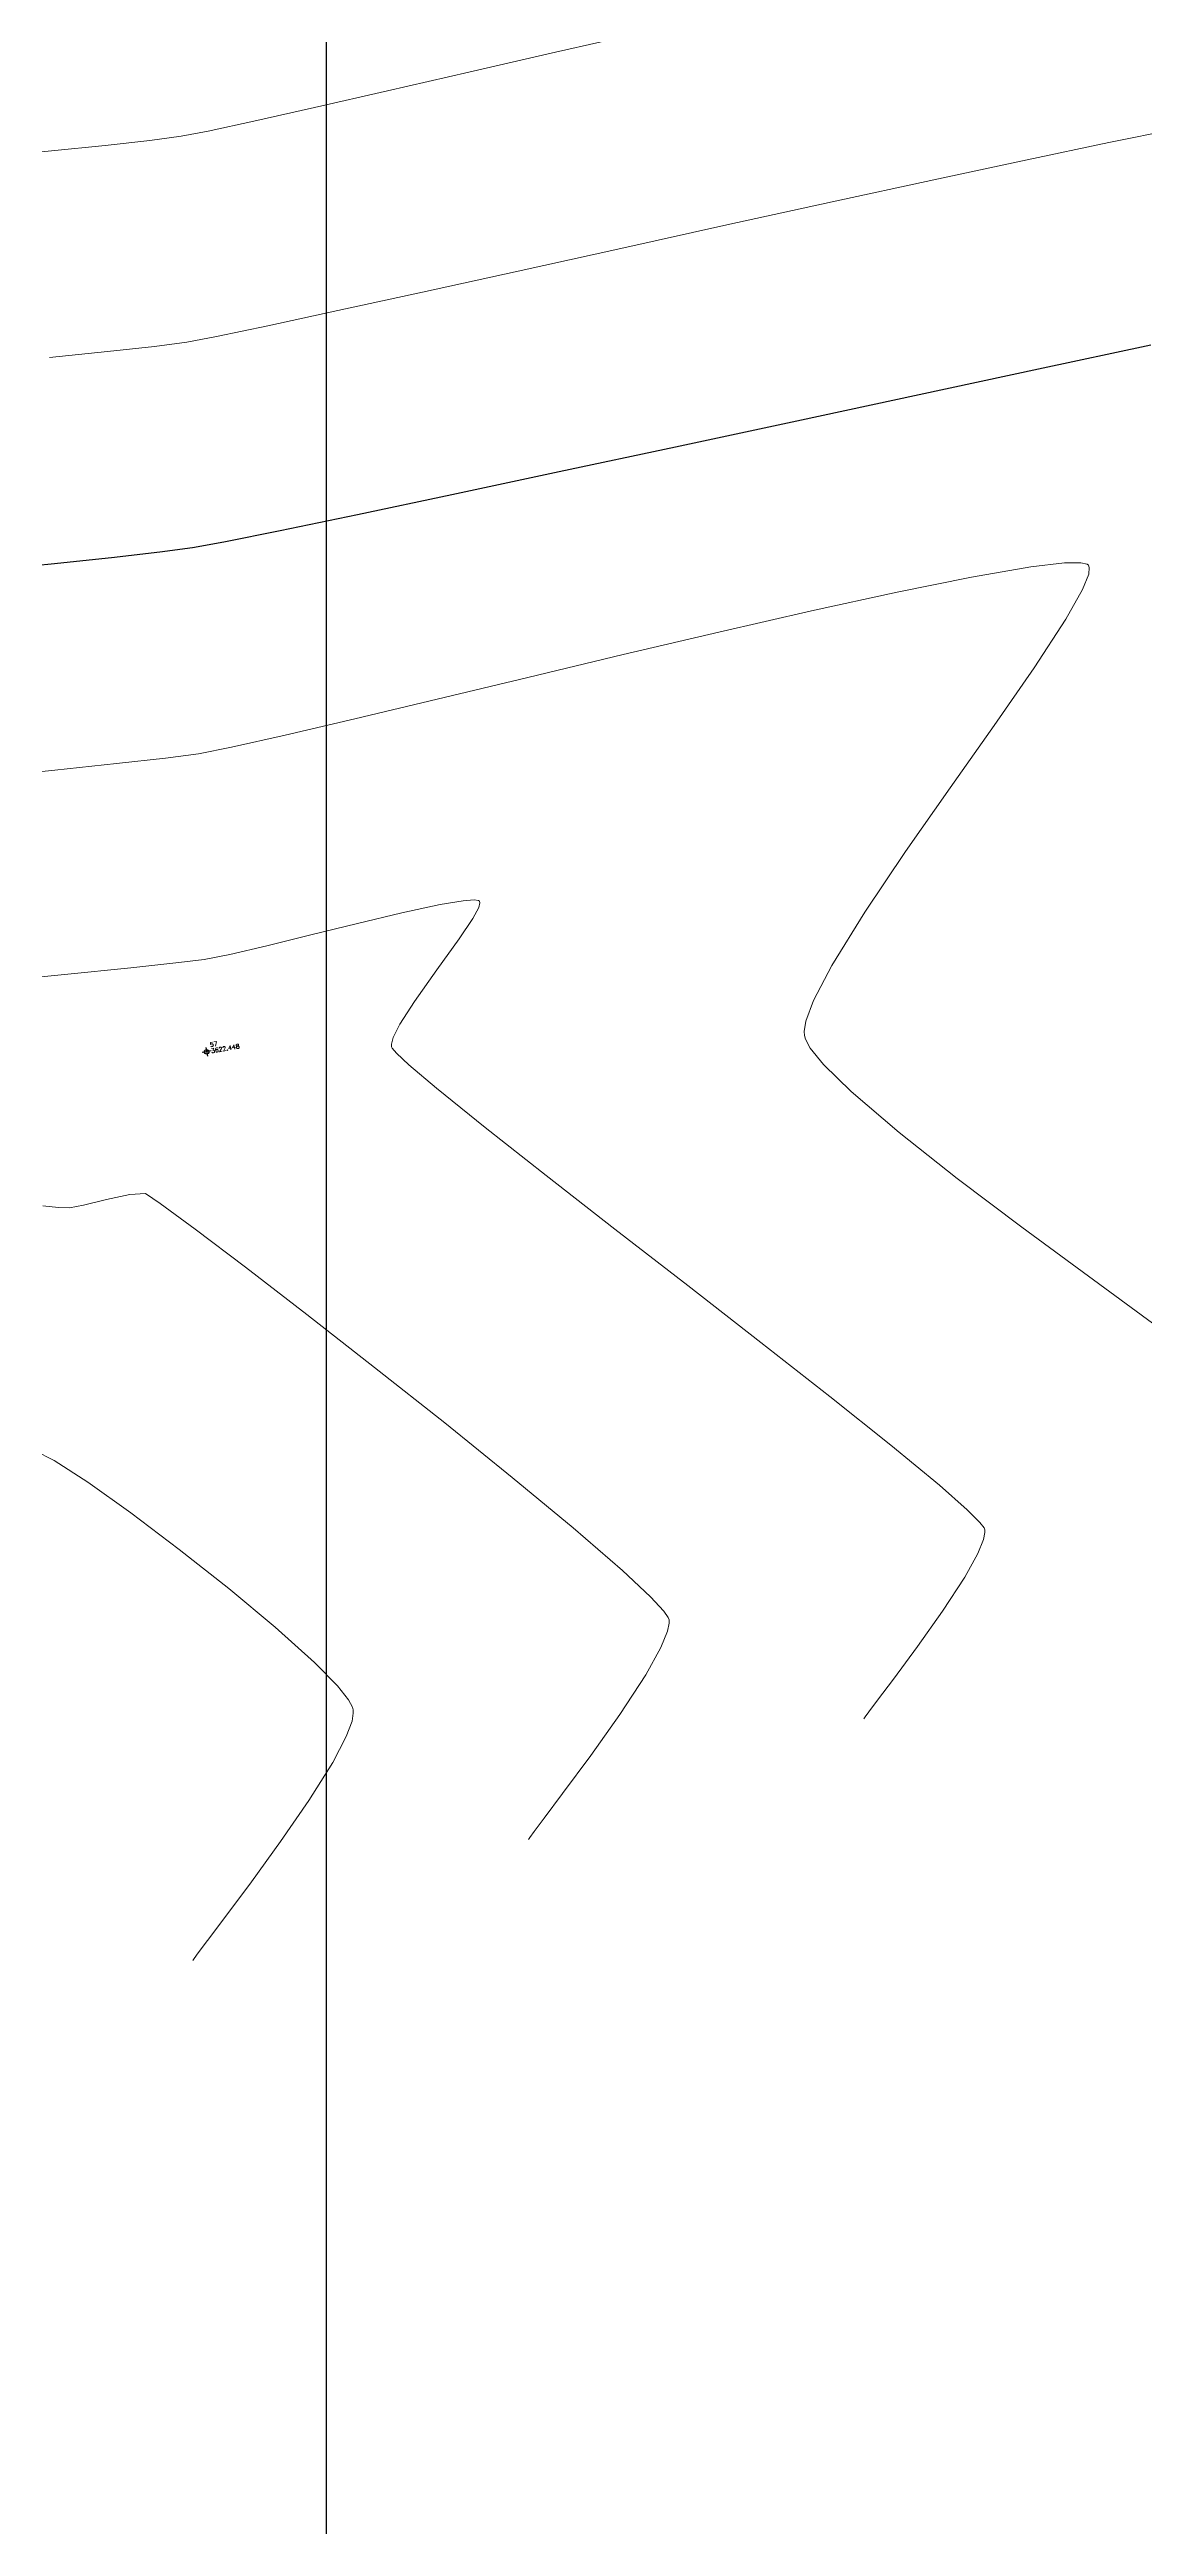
# Model space of a CAD drawing. Header units: millimetres. Extents: x 736950 to 740938, y 8500595 to 8502163.
# Drawn here: x 737793.8 to 737818.2, y 8501131.3 to 8501186.5 of the extents above; entities that cross this region are included whole.
import ezdxf

# ---------------------------------------------------------------- set-up
doc = ezdxf.new("R2010")
doc.units = ezdxf.units.MM
for name, color, linetype, lineweight in [('CONT-MJR', 80, 'Continuous', 30), ('CONT-MNR', 96, 'Continuous', 15), ('COTAS', 40, 'Continuous', 5)]:
    doc.layers.add(name, color=color, linetype=linetype, lineweight=lineweight)
doc.layers.add('Cuadricula Coordenadas', color=5, linetype='Continuous')
doc.styles.add('5mm', font='arial.ttf', dxfattribs={"height": 3})
doc.styles.add('COTAS', font='arial.ttf')
doc.dimstyles.new('Copy of GenDist', dxfattribs={"dimtxt": 2, "dimasz": 2, "dimexe": 0.18, "dimexo": 0.0625, "dimgap": 1, "dimtad": 2, "dimdec": 3, "dimzin": 1, "dimdsep": 46, "dimtxsty": 'COTAS', "dimcen": 0.09, "dimadec": 3, "dimazin": 0, "dimtfac": 1, "dimtdec": 3, "dimtofl": 0, "dimtmove": 0, "dimatfit": 3, "dimfxl": 1, "dimtolj": 1, "dimtzin": 0, "dimarcsym": 0})

# ---------------------------------------------------------------- blocks, each defined once
blk = doc.blocks.new('*D153')
at = {"layer": 'COTAS', "color": 0, "lineweight": -2, "transparency": 16777216}
for p, q in [((737818.0385703878, 8501217.565420175), (737817.5595984412, 8501218.345172472)), ((737761.44012939, 8501183.661887297), (737815.9496407742, 8501217.14499069)), ((737760.1207185066, 8501181.988703862), (737759.6417465601, 8501182.768456161))]:
    blk.add_line(p, q, dxfattribs=at)
at = {"layer": 'COTAS', "color": 0, "transparency": 16777216}
for points in [[(737815.7751730308, 8501217.429019064), (737816.1241085171, 8501216.860962316), (737817.6538110226, 8501218.191797148)], [(737761.2656616466, 8501183.945915671), (737761.6145971329, 8501183.377858924), (737759.7359591415, 8501182.615080837)]]:
    blk.add_solid(points, dxfattribs=at)
at = {"layer": 'Defpoints', "color": 0, "transparency": 16777216}
for p in [(737817.6538110226, 8501218.191797148), (737818.0712830899, 8501217.512164854), (737760.1534312088, 8501181.935448542)]:
    blk.add_point(p, dxfattribs=at)
at = {"layer": 'COTAS', "color": 0, "transparency": 16777216, "insert": (737787.6370107504, 8501202.125627412), "char_height": 2, "attachment_point": 5, "rotation": 31.560811543288352, "style": 'COTAS'}
blk.add_mtext('\\A1;67.972', dxfattribs=at)

msp = doc.modelspace()

# ---------------------------------------------------------------- linework, layer by layer
at = {"linetype": 'Continuous', "extrusion": (-0.172787269436437, 0.9849591664230046, 0), "elevation": 8245817.548062787}
msp.add_lwpolyline([(-2195593.276162655, 0), (-2195593.076162655, 0)], dxfattribs=at)
at = {"linetype": 'Continuous', "extrusion": (0.9849591664230046, 0.172787269436437, 0), "elevation": 2195593.176162654}
msp.add_lwpolyline([(8245817.648062786, 0), (8245817.448062787, 0)], dxfattribs=at)
at = {"linetype": 'Continuous'}
msp.add_circle((737797.3261963804, 8501164.128318526), 0.05, dxfattribs=at)
at = {"layer": 'CONT-MJR', "elevation": 3620}
for points in [[(737818.3568570697, 8501179.87730437), (737815.8558229518, 8501179.339398675)], [(737813.1985166746, 8501178.76773829), (737810.4741144367, 8501178.182131873)], [(737810.4741144367, 8501178.182131873), (737807.7717924373, 8501177.602388078)], [(737807.7717924373, 8501177.602388078), (737805.1807268752, 8501177.04831556)], [(737805.1807268752, 8501177.04831556), (737802.7900939491, 8501176.539722981)], [(737802.7900939491, 8501176.539722981), (737800.6890698575, 8501176.096418994)], [(737798.9668307997, 8501175.738212258), (737797.7125529743, 8501175.484911427)], [(737800.6890698575, 8501176.096418994), (737798.9668307997, 8501175.738212258)], [(737796.2839240967, 8501175.259727316), (737795.2048252813, 8501175.137316836)], [(737793.8604313066, 8501174.996243363), (737792.3330573464, 8501174.843656534)]]:
    msp.add_lwpolyline(points, dxfattribs=at)
at = {"layer": 'CONT-MJR', "extrusion": (0.2103161054805237, -0.9776334363019227, 0), "elevation": -8155862.61283678}
msp.add_lwpolyline([(2509248.381140059, 3620.000000000013), (2509245.663039207, 3620.000000000013)], dxfattribs=at)
at = {"layer": 'CONT-MJR', "extrusion": (0.1043616172276234, -0.9945394174438915, 0), "elevation": -8377756.267897232}
msp.add_lwpolyline([(1620962.798865482, 3620.000000000003), (1620961.447090025, 3620.000000000003)], dxfattribs=at)
at = {"layer": 'CONT-MJR', "extrusion": (0.1309199325692641, -0.9913929449295367, 0), "elevation": -8331412.936361985}
msp.add_lwpolyline([(1844420.060279681, 3620), (1844419.322440576, 3620)], dxfattribs=at)
at = {"layer": 'CONT-MJR', "extrusion": (0.1813884504626482, -0.9834115262893554, 0), "elevation": -8226325.975035531}
msp.add_lwpolyline([(2267573.822913651, 3620.000000000003), (2267573.114013689, 3620.000000000003)], dxfattribs=at)
at = {"layer": 'CONT-MNR', "extrusion": (0.2210451852150812, -0.9752635675002068, 0), "elevation": -8127809.113841882}
msp.add_lwpolyline([(2598702.776947205, 3618), (2598700.75490967, 3618)], dxfattribs=at)
at = {"layer": 'CONT-MNR', "extrusion": (0.2231146776754926, -0.9747922038084635, 0), "elevation": -8122275.081147389}
msp.add_lwpolyline([(2615946.121538346, 3618.000000000003), (2615944.141099649, 3618.000000000003)], dxfattribs=at)
at = {"layer": 'CONT-MNR'}
for points, elevation in [([(737801.3535766073, 8501185.54344507), (737799.7309740557, 8501185.171967141)], 3618), ([(737803.16762048, 8501185.960148768), (737801.3535766073, 8501185.54344507)], 3618), ([(737796.0581600616, 8501184.436898727), (737795.0650177376, 8501184.325844556)], 3618), ([(737796.7615042457, 8501184.529533233), (737796.0581600616, 8501184.436898727)], 3618), ([(737797.3599688832, 8501184.644946698), (737796.7615042457, 8501184.529533233)], 3618), ([(737818.9012886058, 8501184.685342288), (737817.424427676, 8501184.389113246)], 3619), ([(737793.8744423729, 8501184.203910418), (737792.5787990672, 8501184.078636011)], 3618), ([(737815.6030809424, 8501184.00747752), (737813.521091878, 8501183.560658643)], 3619), ([(737813.521091878, 8501183.560658643), (737811.2623039548, 8501183.068880145)], 3619), ([(737811.2623039548, 8501183.068880145), (737808.9105606464, 8501182.55236555)], 3619), ([(737808.9105606464, 8501182.55236555), (737806.5497054253, 8501182.031338394)], 3619), ([(737800.250903015, 8501180.643416816), (737798.6920348717, 8501180.30657469)], 3619), ([(737802.1360331367, 8501181.056640496), (737800.250903015, 8501180.643416816)], 3619), ([(737795.1149234519, 8501179.729223467), (737793.828199496, 8501179.595643777)], 3619), ([(737796.1644370101, 8501179.847478885), (737795.1149234519, 8501179.729223467)], 3619), ([(737796.8884584128, 8501179.942929197), (737796.1644370101, 8501179.847478885)], 3619), ([(737816.4372759246, 8501175.021594113), (737815.680403522, 8501174.932202423)], 3621), ([(737816.8006973368, 8501175.02530857), (737816.4372759246, 8501175.021594113)], 3621), ([(737816.9352443673, 8501174.994562654), (737816.8006973368, 8501175.02530857)], 3621), ([(737815.680403522, 8501174.932202423), (737814.3595520395, 8501174.70314956)], 3621), ([(737816.9681016782, 8501174.96860995), (737816.9352443673, 8501174.994562654)], 3621), ([(737816.9865891496, 8501174.920899935), (737816.9681016782, 8501174.96860995)], 3621), ([(737810.8005173638, 8501173.95107083), (737808.7370034104, 8501173.479135029)], 3621), ([(737812.7038117804, 8501174.367590684), (737810.8005173638, 8501173.95107083)], 3621), ([(737816.4618292177, 8501173.765738724), (737816.8344866195, 8501174.426146379)], 3621), ([(737808.7370034104, 8501173.479135029), (737806.6006045392, 8501172.977328327)], 3621), ([(737804.4786553698, 8501172.471195754), (737802.4584905227, 8501171.986282347)], 3621), ([(737802.4584905227, 8501171.986282347), (737800.6274446173, 8501171.548133144)], 3621), ([(737799.0728522731, 8501171.18229318), (737797.8820481099, 8501170.914307496)], 3621), ([(737800.6274446173, 8501171.548133144), (737799.0728522731, 8501171.18229318)], 3621), ([(737796.4114189823, 8501170.672999108), (737795.320002894, 8501170.548443181)], 3621), ([(737797.1423667476, 8501170.769721124), (737796.4114189823, 8501170.672999108)], 3621), ([(737797.8820481099, 8501170.914307496), (737797.1423667476, 8501170.769721124)], 3621), ([(737793.9439819226, 8501170.402760496), (737792.3592195068, 8501170.242658202)], 3621), ([(737795.320002894, 8501170.548443181), (737793.9439819226, 8501170.402760496)], 3621), ([(737811.9865407492, 8501167.242651127), (737812.8944733201, 8501168.592092093)], 3621), ([(737802.5259792383, 8501167.406123094), (737801.6757539682, 8501167.223097792)], 3622), ([(737803.0371125427, 8501167.492493993), (737802.5259792383, 8501167.406123094)], 3622), ([(737803.2885828422, 8501167.511114135), (737803.0371125427, 8501167.492493993)], 3622), ([(737803.3815480828, 8501167.497572819), (737803.2885828422, 8501167.511114135)], 3622), ([(737803.4032498596, 8501167.482220791), (737803.3815480828, 8501167.497572819)], 3622), ([(737803.388348036, 8501167.345498113), (737803.4128420091, 8501167.45040789)], 3622), ([(737803.4128420091, 8501167.45040789), (737803.4032498596, 8501167.482220791)], 3622), ([(737800.6831551549, 8501166.987585198), (737799.6471976206, 8501166.732708074)], 3622), ([(737802.9536284938, 8501166.644009382), (737803.2580729991, 8501167.099091684)], 3622), ([(737797.2693209149, 8501166.183117088), (737796.7072774, 8501166.114510847)], 3622), ([(737797.8412656782, 8501166.29735126), (737797.2693209149, 8501166.183117088)], 3622), ([(737795.6375489009, 8501165.999454321), (737794.1605445889, 8501165.847708037)], 3622), ([(737810.671744297, 8501164.810751865), (737810.8414623658, 8501165.266968405)], 3621), ([(737810.6339978635, 8501164.579474034), (737810.671744297, 8501164.810751865)], 3621), ([(737810.6398679555, 8501164.487837043), (737810.6339978635, 8501164.579474034)], 3621), ([(737801.4453433236, 8501164.239550771), (737801.4441601102, 8501164.296087464)], 3622), ([(737801.4603508746, 8501164.207026636), (737801.4453433236, 8501164.239550771)], 3622), ([(737810.6632952751, 8501164.4065685), (737810.6398679555, 8501164.487837043)], 3621), ([(737804.8866569283, 8501161.37228403), (737803.5320380602, 8501162.438826077)], 3622), ([(737806.4211886864, 8501160.177112943), (737804.8866569283, 8501161.37228403)], 3622), ([(737794.5858699891, 8501160.709869472), (737794.2716740777, 8501160.646763)], 3623), ([(737795.0946525941, 8501160.835748168), (737794.5858699891, 8501160.709869472)], 3623), ([(737795.6148682554, 8501160.947355568), (737795.0946525941, 8501160.835748168)], 3623), ([(737796.2927993332, 8501160.748254351), (737795.9633633358, 8501160.96764816)], 3623), ([(737818.3946240587, 8501158.081465062), (737816.9649403667, 8501159.126634428)], 3621), ([(737801.0690041155, 8501157.094311098), (737799.5558874136, 8501158.275420364)], 3623), ([(737811.2065767719, 8501156.446952673), (737809.6709170612, 8501157.651734542)], 3622), ([(737812.5630755615, 8501155.364392655), (737811.2065767719, 8501156.446952673)], 3622), ([(737805.486690958, 8501153.52231175), (737804.1342576941, 8501154.643340915)], 3623), ([(737814.6440269994, 8501153.517255535), (737814.5505216749, 8501153.640186688)], 3622), ([(737814.659921873, 8501153.47717092), (737814.6440269994, 8501153.517255535)], 3622), ([(737814.66251464, 8501153.41503519), (737814.659921873, 8501153.47717092)], 3622), ([(737814.5041888679, 8501152.944751842), (737814.6313501836, 8501153.256602349)], 3622), ([(737814.6313501836, 8501153.256602349), (737814.66251464, 8501153.41503519)], 3622), ([(737807.2157432283, 8501151.979990017), (737806.5858594637, 8501152.570141036)], 3623), ([(737813.7194534236, 8501151.663148168), (737814.2138221106, 8501152.421808306)], 3622), ([(737798.8564807827, 8501151.304363387), (737797.82258942, 8501152.166936306)], 3624), ([(737807.509092738, 8501151.662472058), (737807.2157432283, 8501151.979990017)], 3623), ([(737799.7254917137, 8501150.520187242), (737798.8564807827, 8501151.304363387)], 3624), ([(737807.5917539449, 8501151.213423386), (737807.6280114655, 8501151.397748172)], 3623), ([(737807.624994974, 8501151.47003846), (737807.6074086165, 8501151.51929252)], 3623), ([(737807.6280114655, 8501151.397748172), (737807.624994974, 8501151.47003846)], 3623), ([(737813.1604316181, 8501150.874970958), (737813.7194534236, 8501151.663148168)], 3622), ([(737807.1059911812, 8501150.242202794), (737807.443811241, 8501150.850608584)], 3623), ([(737807.443811241, 8501150.850608584), (737807.5917539449, 8501151.213423386)], 3623), ([(737800.2383474417, 8501149.995639963), (737799.7254917137, 8501150.520187242)], 3624), ([(737812.0766172364, 8501149.421532044), (737812.2695117603, 8501149.679847302)], 3622), ([(737800.5900680755, 8501149.462906), (737800.5719269458, 8501149.526382871)], 3624), ([(737805.8804499302, 8501148.44257294), (737806.5308300956, 8501149.359558322)], 3623), ([(737811.9671431365, 8501149.266853012), (737811.9932033061, 8501149.305652866)], 3622), ([(737811.9932033061, 8501149.305652866), (737812.0766172364, 8501149.421532044)], 3622), ([(737805.2562659705, 8501147.59985428), (737805.8804499302, 8501148.44257294)], 3623), ([(737804.4921478063, 8501146.57164768), (737804.5224668696, 8501146.616788415)], 3623), ([(737797.3453543511, 8501144.327309294), (737797.7288621857, 8501144.836556088)], 3624), ([(737797.1376857897, 8501144.0479551), (737797.3453543511, 8501144.327309294)], 3624), ([(737797.0171524758, 8501143.87644235), (737797.0466154352, 8501143.920524498)], 3624), ([(737797.0466154352, 8501143.920524498), (737797.1376857897, 8501144.0479551)], 3624)]:
    msp.add_lwpolyline(points, dxfattribs=dict(at, elevation=elevation))
at = {"layer": 'CONT-MNR', "extrusion": (0.2202271162111037, -0.9754486236011312, 0), "elevation": -8129985.867879959}
msp.add_lwpolyline([(2591877.226870849, 3618.000000000013), (2591875.836544177, 3618.000000000013)], dxfattribs=at)
at = {"layer": 'CONT-MNR', "extrusion": (0.2126331102653301, -0.9771321100132223, 0), "elevation": -8149900.342333042}
msp.add_lwpolyline([(2528559.861666133, 3618.000000000003), (2528558.823103462, 3618.000000000003)], dxfattribs=at)
at = {"layer": 'CONT-MNR', "extrusion": (0.2050812362729578, -0.9787449547909585, 0), "elevation": -8169178.821046889}
msp.add_lwpolyline([(2465568.486019162, 3619.000000000003), (2465566.625118909, 3619.000000000003)], dxfattribs=at)
at = {"layer": 'CONT-MNR', "extrusion": (0.101883208149014, -0.9947963670506969, 0), "elevation": -8381778.354797976}
msp.add_lwpolyline([(1600083.782490735, 3618), (1600082.585687646, 3618)], dxfattribs=at)
at = {"layer": 'CONT-MNR', "extrusion": (0.2158267911756, -0.9764316648956259, 0), "elevation": -8141584.904309267}
msp.add_lwpolyline([(2555200.516723201, 3619.000000000003), (2555198.175418895, 3619.000000000003)], dxfattribs=at)
at = {"layer": 'CONT-MNR', "extrusion": (0.2154400768999238, -0.9765170624548017, 0), "elevation": -8142596.203903088}
msp.add_lwpolyline([(2551973.653845929, 3619.000000000013), (2551971.475134764, 3619.000000000013)], dxfattribs=at)
at = {"layer": 'CONT-MNR', "extrusion": (0.1852030529337225, -0.9827002743380248, 0), "elevation": -8217469.625925948}
msp.add_lwpolyline([(2299478.350004531, 3619.00000000001), (2299477.683663243, 3619.00000000001)], dxfattribs=at)
at = {"layer": 'CONT-MNR', "extrusion": (0.2046985405732799, -0.9788250648032922, 0), "elevation": -8170142.048991026}
msp.add_lwpolyline([(2462355.054448963, 3619.000000000003), (2462353.880835073, 3619.000000000003)], dxfattribs=at)
at = {"layer": 'CONT-MNR', "extrusion": (0.1986259552976143, -0.9800753694905867, 0), "elevation": -8185242.85629502}
msp.add_lwpolyline([(2411667.627618422, 3621.00000000001), (2411665.938217472, 3621.00000000001)], dxfattribs=at)
at = {"layer": 'CONT-MNR', "extrusion": (0.9287860141462543, -0.3706164323479384, 0), "elevation": -2465400.979713069}
msp.add_lwpolyline([(8169218.953746248, 3621), (8169219.326222637, 3621)], dxfattribs=at)
at = {"layer": 'CONT-MNR', "extrusion": (0.9955678154067804, -0.09404639773096463, 0), "elevation": -64958.03228288342}
msp.add_lwpolyline([(8532885.024699531, 3621), (8532885.174164683, 3621)], dxfattribs=at)
at = {"layer": 'CONT-MNR', "extrusion": (0.8376032823405412, -0.5462789959465325, 0), "elevation": -4026015.178921714}
msp.add_lwpolyline([(7523663.394949631, 3621), (7523664.685890943, 3621)], dxfattribs=at)
at = {"layer": 'CONT-MNR', "extrusion": (0.2320137943317827, -0.9727124956737059, 0), "elevation": -8098015.874041614}
msp.add_lwpolyline([(2690063.098539338, 3621), (2690060.917063127, 3621)], dxfattribs=at)
at = {"layer": 'CONT-MNR', "extrusion": (0.8219103011745266, -0.5696169386729989, 0), "elevation": -4235993.588911574}
msp.add_lwpolyline([(7407472.19396291, 3621), (7407473.753994211, 3621)], dxfattribs=at)
at = {"layer": 'CONT-MNR', "extrusion": (0.8170682458657258, -0.5765409626365727, 0), "elevation": -4298428.443817595}
msp.add_lwpolyline([(7371415.993734265, 3621), (7371417.699670368, 3621)], dxfattribs=at)
at = {"layer": 'CONT-MNR', "extrusion": (0.8196164644517381, -0.5729126034567864, 0), "elevation": -4265703.034525423}
msp.add_lwpolyline([(7390400.051395384, 3621.00000000001), (7390401.779371825, 3621.00000000001)], dxfattribs=at)
at = {"layer": 'CONT-MNR', "extrusion": (0.8840480382234721, -0.4673960484570131, 0), "elevation": -3321158.386493905}
msp.add_lwpolyline([(7860286.423923963, 3622.00000000001), (7860286.702649123, 3622.00000000001)], dxfattribs=at)
at = {"layer": 'CONT-MNR', "extrusion": (0.2388452596148052, -0.9710576409047695, 0), "elevation": -8078902.964122983}
msp.add_lwpolyline([(2746909.360170498, 3622), (2746908.350651195, 3622)], dxfattribs=at)
at = {"layer": 'CONT-MNR', "extrusion": (0.2308593557472693, -0.9729871313968936, 0), "elevation": -8101197.890393408}
msp.add_lwpolyline([(2680445.524255835, 3622.000000000013), (2680444.504099678, 3622.000000000013)], dxfattribs=at)
at = {"layer": 'CONT-MNR', "extrusion": (0.8506931472039229, -0.5256626002487575, 0), "elevation": -3841094.077046428}
msp.add_lwpolyline([(7619723.481094037, 3621.000000000013), (7619724.883897502, 3621.000000000013)], dxfattribs=at)
at = {"layer": 'CONT-MNR', "extrusion": (0.2290079543824722, -0.9734245511746432, 0), "elevation": -8106282.413084102}
msp.add_lwpolyline([(2665026.084284328, 3622), (2665025.236113291, 3622)], dxfattribs=at)
at = {"layer": 'CONT-MNR', "extrusion": (0.8104602982004686, -0.5857935686236302, 0), "elevation": -4381968.744047495}
msp.add_lwpolyline([(7322057.430574373, 3622.000000000013), (7322058.278502816, 3622.000000000013)], dxfattribs=at)
at = {"layer": 'CONT-MNR', "extrusion": (0.09966300127832683, -0.9950212491078753, 0), "elevation": -8385309.880294167}
msp.add_lwpolyline([(1581372.569956969, 3622), (1581370.777160124, 3622)], dxfattribs=at)
at = {"layer": 'CONT-MNR', "extrusion": (0.1069399670851121, -0.9942654793564117, 0), "elevation": -8373516.046340866}
msp.add_lwpolyline([(1642680.221299607, 3622.000000000013), (1642679.145401347, 3622.000000000013)], dxfattribs=at)
at = {"layer": 'CONT-MNR', "extrusion": (-0.8148904456078846, 0.5796150115869874, 0), "elevation": 4326175.23166376}
msp.add_lwpolyline([(-7355159.424862171, 3622.000000000013), (-7355160.294336049, 3622.000000000013)], dxfattribs=at)
at = {"layer": 'CONT-MNR', "extrusion": (0.8868142772567074, -0.4621259975955301, 0), "elevation": -3274308.291598638}
msp.add_lwpolyline([(7879916.303214006, 3621.00000000001), (7879917.185391314, 3621.00000000001)], dxfattribs=at)
at = {"layer": 'CONT-MNR', "extrusion": (0.8431271276111583, -0.5377142797863542, 0), "elevation": -3949137.107476037}
msp.add_lwpolyline([(7564289.086501269, 3622), (7564289.682882028, 3622)], dxfattribs=at)
at = {"layer": 'CONT-MNR', "extrusion": (0.8962303065378376, -0.4435890413920227, 0), "elevation": -3109783.337090327}
msp.add_lwpolyline([(7946281.869672644, 3622), (7946282.20453828, 3622)], dxfattribs=at)
at = {"layer": 'CONT-MNR', "extrusion": (0.9665981111666588, -0.2562968815437427, 0), "elevation": -1465664.416237029}
msp.add_lwpolyline([(8406305.560652291, 3622.00000000001), (8406305.71505161, 3622.00000000001)], dxfattribs=at)
at = {"layer": 'CONT-MNR', "extrusion": (0.7635723479494063, 0.6457222850785241, 0), "elevation": 6052755.970989619}
msp.add_lwpolyline([(6014838.926751976, 3622), (6014839.068950742, 3622)], dxfattribs=at)
at = {"layer": 'CONT-MNR', "extrusion": (0.6843386884375342, 0.7291642884203776, 0), "elevation": 6703651.417129821}
msp.add_lwpolyline([(5279696.559516761, 3622.00000000001), (5279696.945539086, 3622.00000000001)], dxfattribs=at)
at = {"layer": 'CONT-MNR', "extrusion": (0.8777757843277939, 0.4790716777766417, 0), "elevation": 4720299.428969262}
msp.add_lwpolyline([(7108651.840658016, 3621.000000000013), (7108652.062328826, 3621.000000000013)], dxfattribs=at)
at = {"layer": 'CONT-MNR', "extrusion": (0.7767774364210703, 0.6297752093144902, 0), "elevation": 5926937.229113084}
msp.add_lwpolyline([(6138857.141032814, 3621.000000000004), (6138857.61139412, 3621.000000000004)], dxfattribs=at)
at = {"layer": 'CONT-MNR', "extrusion": (0.6467923065018679, 0.7626661866439298, 0), "elevation": 6960754.753248643}
msp.add_lwpolyline([(4935790.049001449, 3622.000000000007), (4935790.853357362, 3622.000000000007)], dxfattribs=at)
at = {"layer": 'CONT-MNR', "extrusion": (0.6997391934744954, 0.7143983910365861, 0), "elevation": 6589493.094026265}
msp.add_lwpolyline([(5421505.629540326, 3621.00000000001), (5421506.495397426, 3621.00000000001)], dxfattribs=at)
at = {"layer": 'CONT-MNR', "extrusion": (0.627861408135128, 0.7783251583847038, 0), "elevation": 7079906.96620589}
msp.add_lwpolyline([(4763300.768696486, 3622), (4763302.162635141, 3622)], dxfattribs=at)
at = {"layer": 'CONT-MNR', "extrusion": (0.6493593539290277, 0.7604817088299204, 0), "elevation": 6944084.066993988}
msp.add_lwpolyline([(4959216.180070424, 3621), (4959217.57920313, 3621)], dxfattribs=at)
at = {"layer": 'CONT-MNR', "extrusion": (0.6197403594189614, 0.7848069105883667, 0), "elevation": 7129023.284165123}
msp.add_lwpolyline([(4689471.20141832, 3621), (4689472.855661253, 3621)], dxfattribs=at)
at = {"layer": 'CONT-MNR', "extrusion": (0.6031540387868224, 0.7976247272340199, 0), "elevation": 7225751.990730417}
msp.add_lwpolyline([(4539009.247106881, 3621.00000000001), (4539011.049067372, 3621.00000000001)], dxfattribs=at)
at = {"layer": 'CONT-MNR', "extrusion": (-0.1031881390377285, -0.9946618560907674, 0), "elevation": -8531911.83207633}
msp.add_lwpolyline([(-143363.3708769785, 3623), (-143363.7214009294, 3623)], dxfattribs=at)
at = {"layer": 'CONT-MNR', "extrusion": (-0.04743194853197266, -0.9988744717222782, 0), "elevation": -8526587.36998284}
msp.add_lwpolyline([(333737.2490988732, 3623), (333737.0049640239, 3623)], dxfattribs=at)
at = {"layer": 'CONT-MNR', "extrusion": (0.05813073745806698, -0.998308978905119, 0), "elevation": -8443896.701676996}
msp.add_lwpolyline([(1230727.091124693, 3623.00000000001), (1230726.742039302, 3623.00000000001)], dxfattribs=at)
at = {"layer": 'CONT-MNR', "extrusion": (0.5933976943669921, 0.8049094211897001, 0), "elevation": 7280470.996377653}
msp.add_lwpolyline([(4450709.037456699, 3623.000000000013), (4450710.000464289, 3623.000000000013)], dxfattribs=at)
at = {"layer": 'CONT-MNR', "extrusion": (0.6037926452519822, 0.7971414187831505, 0), "elevation": 7222103.327949995}
msp.add_lwpolyline([(4544807.983109496, 3623), (4544809.389359301, 3623)], dxfattribs=at)
at = {"layer": 'CONT-MNR', "extrusion": (0.6131678979745117, 0.7899526118024542, 0), "elevation": 7167912.897653749}
msp.add_lwpolyline([(4629804.350046831, 3622.000000000013), (4629806.406722346, 3622.000000000013)], dxfattribs=at)
at = {"layer": 'CONT-MNR', "extrusion": (0.5939669673984608, 0.8044894291657759, 0), "elevation": 7277331.558194328}
msp.add_lwpolyline([(4455841.7568651, 3621.000000000003), (4455843.597903231, 3621.000000000003)], dxfattribs=at)
at = {"layer": 'CONT-MNR', "extrusion": (0.6099968138692518, 0.7924038661373136, 0), "elevation": 7186406.062453794}
msp.add_lwpolyline([(4601044.241685069, 3623.00000000001), (4601045.966782958, 3623.00000000001)], dxfattribs=at)
at = {"layer": 'CONT-MNR', "extrusion": (0.6140500123978635, 0.7892671171879543, 0), "elevation": 7162736.230118736}
msp.add_lwpolyline([(4637807.049445692, 3622.00000000001), (4637809.108383844, 3622.00000000001)], dxfattribs=at)
at = {"layer": 'CONT-MNR', "extrusion": (0.6210018742628236, 0.7838090788974443, 0), "elevation": 7121459.958339133}
msp.add_lwpolyline([(4700937.323139735, 3623.000000000006), (4700939.312664229, 3623.000000000006)], dxfattribs=at)
at = {"layer": 'CONT-MNR', "extrusion": (0.6280904360941902, 0.778140349864348, 0), "elevation": 7078499.168858238}
msp.add_lwpolyline([(4765378.760077503, 3623), (4765380.695263381, 3623)], dxfattribs=at)
at = {"layer": 'CONT-MNR', "extrusion": (-0.4490335685488659, -0.8935148875739402, 0), "elevation": -7927202.815792924}
msp.add_lwpolyline([(-3158074.113803638, 3624), (-3158074.603753782, 3624)], dxfattribs=at)
at = {"layer": 'CONT-MNR', "extrusion": (0.63654356927958, 0.7712407434833903, 0), "elevation": 7026087.226061438}
msp.add_lwpolyline([(4842323.258797417, 3622.00000000001), (4842324.668952968, 3622.00000000001)], dxfattribs=at)
at = {"layer": 'CONT-MNR', "extrusion": (-0.5460109644075722, -0.8377780295201785, 0), "elevation": -7524924.47927934}
msp.add_lwpolyline([(-4023615.414351245, 3624.00000000001), (-4023616.305282427, 3624.00000000001)], dxfattribs=at)
at = {"layer": 'CONT-MNR', "extrusion": (0.5801114169949404, 0.8145371347410273, 0), "elevation": 7352509.173680623}
msp.add_lwpolyline([(4330654.461032131, 3624), (4330655.64001625, 3624)], dxfattribs=at)
at = {"layer": 'CONT-MNR', "extrusion": (0.6610634608266862, 0.7503299945756163, 0), "elevation": 6866412.83027646}
msp.add_lwpolyline([(5066198.059229084, 3622.000000000003), (5066198.880337115, 3622.000000000003)], dxfattribs=at)
at = {"layer": 'CONT-MNR', "extrusion": (0.6013227052576656, 0.7990062603894933, 0), "elevation": 7236128.417348769}
msp.add_lwpolyline([(4522432.146191068, 3624.000000000013), (4522433.497305728, 3624.000000000013)], dxfattribs=at)
at = {"layer": 'CONT-MNR', "extrusion": (0.6547569557098146, 0.7558394862334304, 0), "elevation": 6908590.785067408}
msp.add_lwpolyline([(5008525.426054557, 3623.000000000013), (5008526.880289914, 3623.000000000013)], dxfattribs=at)
at = {"layer": 'CONT-MNR', "extrusion": (0.7071083866167377, 0.7071051757527124, 0), "elevation": 6532924.595286754}
msp.add_lwpolyline([(5489524.54747388, 3622.000000000003), (5489524.948792839, 3622.000000000003)], dxfattribs=at)
at = {"layer": 'CONT-MNR', "extrusion": (0.6198039740741973, 0.7847566716644286, 0), "elevation": 7128625.902341998}
msp.add_lwpolyline([(4690056.133660064, 3624.00000000001), (4690057.540555705, 3624.00000000001)], dxfattribs=at)
at = {"layer": 'CONT-MNR', "extrusion": (0.8742689861196916, -0.4854417986836799, 0), "elevation": -3481766.637863792}
msp.add_lwpolyline([(7790459.7677155, 3622), (7790460.365864974, 3622)], dxfattribs=at)
at = {"layer": 'CONT-MNR', "extrusion": (0.8243644820489195, 0.5660593614950791, 0), "elevation": 5420378.787116804}
msp.add_lwpolyline([(6590404.465865029, 3623.000000000003), (6590404.63954978, 3623.000000000003)], dxfattribs=at)
at = {"layer": 'CONT-MNR', "extrusion": (0.8035809472768181, -0.5951954814795657, 0), "elevation": -4466953.989785834}
msp.add_lwpolyline([(7270505.03092384, 3622.000000000013), (7270505.932317377, 3622.000000000013)], dxfattribs=at)
at = {"layer": 'CONT-MNR', "extrusion": (0.8378175402678517, -0.5459503358543952, 0), "elevation": -4023058.095145621}
msp.add_lwpolyline([(7525217.769177043, 3623.000000000013), (7525218.822681449, 3623.000000000013)], dxfattribs=at)
at = {"layer": 'CONT-MNR', "extrusion": (0.7830420499163613, 0.6219687677550881, 0), "elevation": 5865178.39835372}
msp.add_lwpolyline([(6197868.817896819, 3624), (6197869.214138011, 3624)], dxfattribs=at)
at = {"layer": 'CONT-MNR', "extrusion": (0.8769395485505433, 0.4806006951596819, 0), "elevation": 4732664.872501965}
msp.add_lwpolyline([(7100406.760069563, 3624.000000000013), (7100406.941363215, 3624.000000000013)], dxfattribs=at)
at = {"layer": 'CONT-MNR', "extrusion": (-0.7989163426868693, 0.601442164624195, 0), "elevation": 4523499.585293815}
msp.add_lwpolyline([(-7235458.819318704, 3622.000000000011), (-7235459.408593148, 3622.000000000011)], dxfattribs=at)
at = {"layer": 'CONT-MNR', "extrusion": (0.9372423318272514, -0.3486786650069325, 0), "elevation": -2272671.437407824}
msp.add_lwpolyline([(8224891.861188178, 3624.00000000001), (8224892.228433307, 3624.00000000001)], dxfattribs=at)
at = {"layer": 'CONT-MNR', "extrusion": (0.9865508469328473, -0.1634546616529541, 0), "elevation": -661674.6965986668}
msp.add_lwpolyline([(8507412.898621581, 3624), (8507413.078675171, 3624)], dxfattribs=at)
at = {"layer": 'CONT-MNR', "extrusion": (0.9984869716054701, 0.05498879462342557, 0), "elevation": 1204152.238704584}
msp.add_lwpolyline([(8447716.14587961, 3624), (8447716.217262186, 3624)], dxfattribs=at)
at = {"layer": 'CONT-MNR', "extrusion": (0.8861399100393818, -0.4634178026742136, 0), "elevation": -3285789.317011975}
msp.add_lwpolyline([(7875116.501602435, 3624.000000000006), (7875117.151818052, 3624.000000000006)], dxfattribs=at)
at = {"layer": 'CONT-MNR', "extrusion": (0.8479267852610572, -0.530113352818856, 0), "elevation": -3880971.727943634}
msp.add_lwpolyline([(7599468.045837761, 3624), (7599469.04701263, 3624)], dxfattribs=at)
at = {"layer": 'CONT-MNR', "extrusion": (0.8236532306048572, -0.5670937803522289, 0), "elevation": -4213256.813996808}
msp.add_lwpolyline([(7420398.013243145, 3624), (7420399.123505181, 3624)], dxfattribs=at)
at = {"layer": 'CONT-MNR', "extrusion": (-0.7989163426387833, 0.6014421646880689, 0), "elevation": 4523503.937873459}
msp.add_lwpolyline([(-7235452.253578033, 3623), (-7235452.939154892, 3623)], dxfattribs=at)
at = {"layer": 'CONT-MNR', "extrusion": (0.801251772086688, -0.5983273332616039, 0), "elevation": -4495301.206715147}
msp.add_lwpolyline([(7253007.569953819, 3623.000000000013), (7253007.945030091, 3623.000000000013)], dxfattribs=at)
at = {"layer": 'CONT-MNR', "extrusion": (0.8093224503703246, -0.5873645982918734, 0), "elevation": -4396155.242554838}
msp.add_lwpolyline([(7313524.63088802, 3624.000000000013), (7313525.739271794, 3624.000000000013)], dxfattribs=at)
at = {"layer": 'CONT-MNR', "extrusion": (-0.811597700011627, 0.5842167177818838, 0), "elevation": 4367711.520350409}
msp.add_lwpolyline([(-7330548.778127331, 3623), (-7330548.944240149, 3623)], dxfattribs=at)
at = {"layer": 'CONT-MNR', "extrusion": (0.801218844482092, -0.598371425827455, 0), "elevation": -4495704.713235305}
msp.add_lwpolyline([(7252754.521711901, 3624.000000000013), (7252755.515984388, 3624.000000000013)], dxfattribs=at)
at = {"layer": 'Cuadricula Coordenadas', "color": 8}
msp.add_line((737800, 8500595.507225098), (737800, 8502130.641312933), dxfattribs=at)

# ---------------------------------------------------------------- texts
at = {"color": 2, "insert": (737797.391862716, 8501164.332739493), "char_height": 0.1, "width": 0.3, "attachment_point": 1, "rotation": 9.94991650582834, "style": '5mm'}
msp.add_mtext('\\Ftxt.shx;\\W1.0000000000;\\T1.0000000000;\\o\\l57', dxfattribs=at)
at = {"color": 1, "insert": (737797.4160529338, 8501164.194845209), "char_height": 0.1, "width": 0.8333333333333334, "attachment_point": 1, "rotation": 9.94991650582834, "style": '5mm'}
msp.add_mtext('\\Ftxt.shx;\\W1.0000000000;\\T1.0000000000;\\o\\l3622.448', dxfattribs=at)

# ---------------------------------------------------------------- dimensions: what is measured, and where the dimension line sits
at = {"layer": 'COTAS'}
dim = msp.add_aligned_dim(p1=(737760.1534312089, 8501181.935448542), p2=(737818.0712830903, 8501217.512164854), distance=0.7976107970436412, dimstyle='Copy of GenDist', dxfattribs=at)
dim.commit()
dim.dimension.update_dxf_attribs({"geometry": '*D153', "text_midpoint": (737787.6370107504, 8501202.125627412)})

doc.saveas('drawing.dxf')
